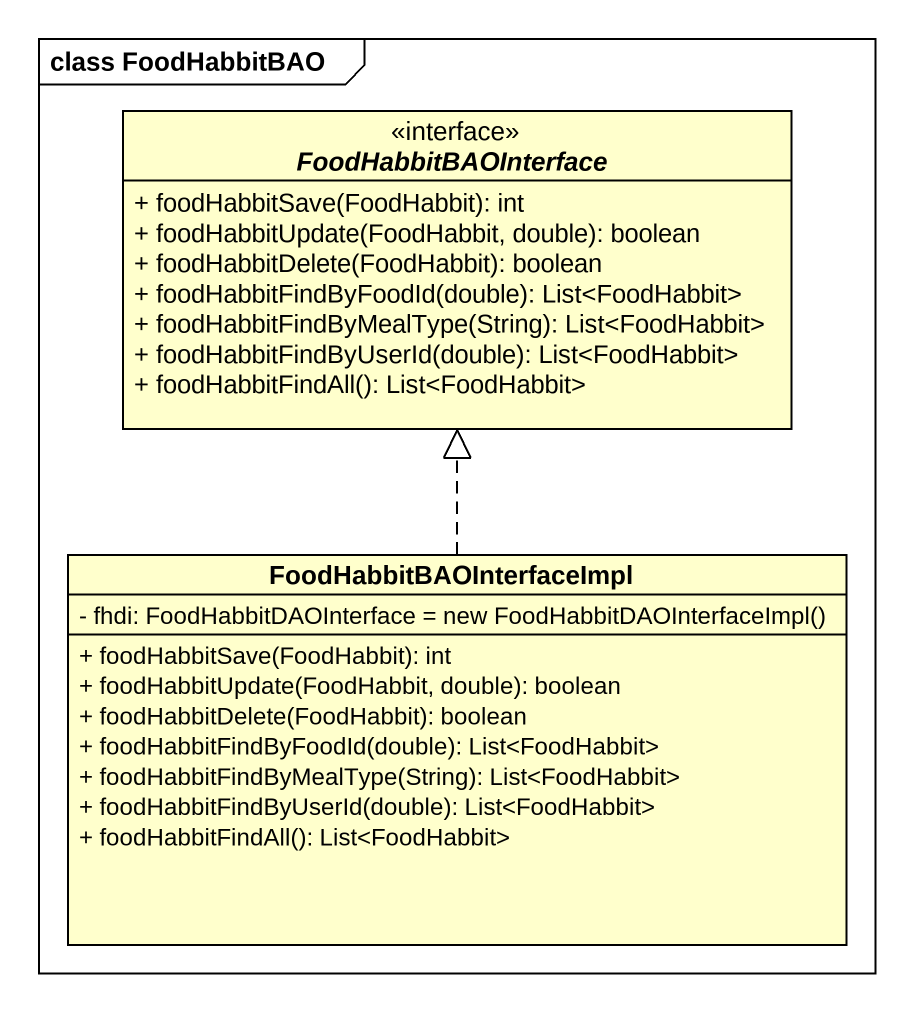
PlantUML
@startuml
mainframe class FoodHabbitBAO
hide circle
hide empty members
skinparam classAttributeIconSize 0
interface FoodHabbitBAOInterface <<interface>> {
  + foodHabbitSave(FoodHabbit): int
  + foodHabbitUpdate(FoodHabbit, double): boolean
  + foodHabbitDelete(FoodHabbit): boolean
  + foodHabbitFindByFoodId(double): List<FoodHabbit>
  + foodHabbitFindByMealType(String): List<FoodHabbit>
  + foodHabbitFindByUserId(double): List<FoodHabbit>
  + foodHabbitFindAll(): List<FoodHabbit>
}
class FoodHabbitBAOInterfaceImpl {
  {field} - fhdi: FoodHabbitDAOInterface = new FoodHabbitDAOInterfaceImpl()
  + foodHabbitSave(FoodHabbit): int
  + foodHabbitUpdate(FoodHabbit, double): boolean
  + foodHabbitDelete(FoodHabbit): boolean
  + foodHabbitFindByFoodId(double): List<FoodHabbit>
  + foodHabbitFindByMealType(String): List<FoodHabbit>
  + foodHabbitFindByUserId(double): List<FoodHabbit>
  + foodHabbitFindAll(): List<FoodHabbit>
}
FoodHabbitBAOInterfaceImpl .up.|> FoodHabbitBAOInterface
@enduml
